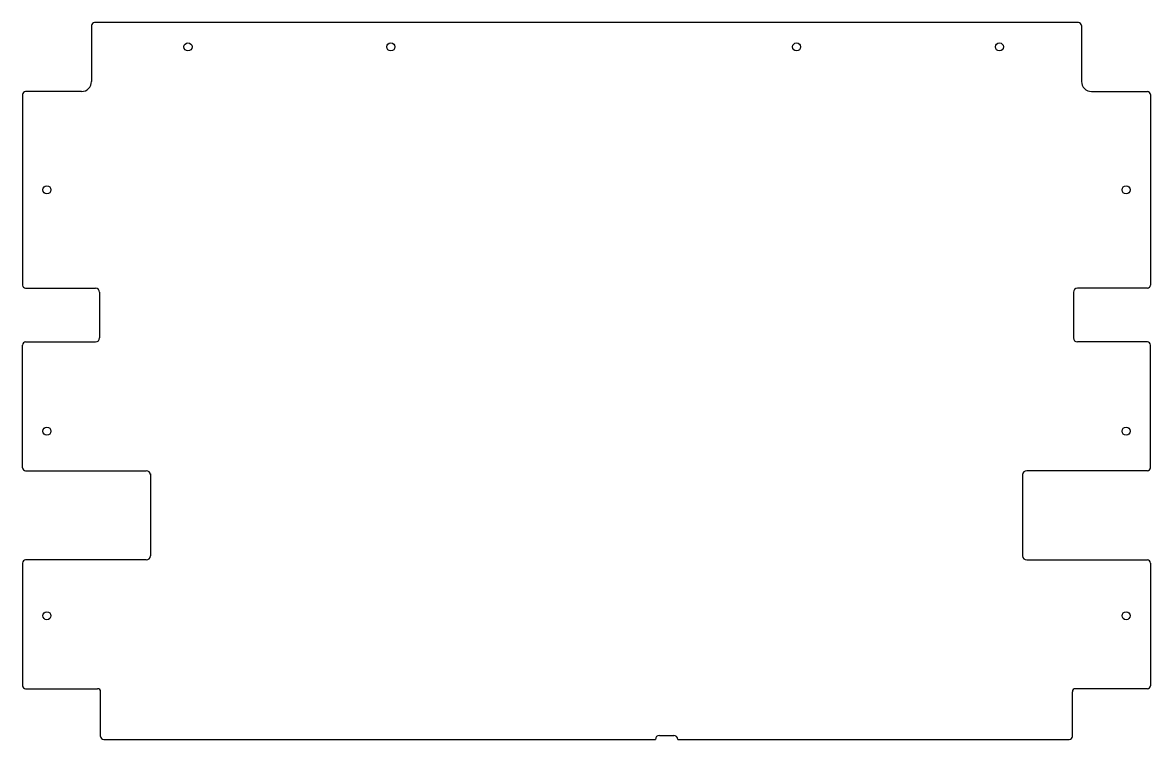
# Model space of a CAD drawing. Header units: millimetres. Extents: x 87 to 643, y 83 to 436.
import ezdxf

# ---------------------------------------------------------------- set-up
doc = ezdxf.new("R2010")
doc.units = ezdxf.units.MM

msp = doc.modelspace()

# ---------------------------------------------------------------- linework, layer by layer
for p, q in [((120.87, 434.89), (120.87, 407.39)), ((607.37, 436.39), (122.37, 436.39)), ((608.87, 434.89), (608.87, 407.39)), ((86.87, 400.89), (86.87, 306.89)), ((115.87, 402.39), (88.37, 402.39)), ((613.87, 402.39), (641.37, 402.39)), ((642.87, 400.89), (642.87, 306.89)), ((88.37, 305.39), (122.87, 305.39)), ((124.87, 303.39), (124.87, 280.89)), ((604.87, 303.39), (604.87, 280.89)), ((641.37, 305.39), (606.87, 305.39)), ((88.37, 278.89), (122.87, 278.89)), ((641.37, 278.89), (606.87, 278.89)), ((86.87, 216.89), (86.87, 277.39)), ((642.87, 216.89), (642.87, 277.39)), ((88.37, 215.39), (147.87, 215.39)), ((149.87, 213.89), (149.87, 173.39)), ((149.87, 213.39), (149.87, 173.39)), ((579.87, 213.89), (579.87, 173.39)), ((579.87, 213.39), (579.87, 173.39)), ((641.37, 215.39), (581.87, 215.39)), ((86.87, 169.89), (86.87, 109.39)), ((147.87, 171.39), (88.37, 171.39)), ((581.87, 171.39), (641.37, 171.39)), ((642.87, 169.89), (642.87, 109.39)), ((88.37, 107.89), (123.87, 107.89)), ((125.37, 84.39), (125.37, 106.39)), ((604.37, 84.39), (604.37, 106.39)), ((641.37, 107.89), (605.87, 107.89)), ((400.87, 84.89), (407.87, 84.89)), ((126.87, 82.89), (398.87, 82.89)), ((398.87, 82.89), (398.87, 82.89)), ((409.87, 82.89), (409.87, 82.89)), ((409.87, 82.89), (602.87, 82.89))]:
    msp.add_line(p, q)
for centre in [(168.42, 424.39), (268.42, 424.39), (468.42, 424.39), (568.42, 424.39), (98.87, 353.89), (630.87, 353.89), (98.87, 234.89), (630.87, 234.89), (98.87, 143.89), (630.87, 143.89)]:
    msp.add_circle(centre, 2)
for centre, radius, start, end in [((122.37, 434.89), 1.5, 90, 180), ((607.37, 434.89), 1.5, 0, 90), ((115.87, 407.39), 5, 270, 0), ((613.87, 407.39), 5, 180, 270), ((88.37, 400.89), 1.5, 90, 180), ((641.37, 400.89), 1.5, 360, 90), ((88.37, 306.89), 1.5, 180, 270), ((641.37, 306.89), 1.5, 270, 360), ((122.87, 303.39), 2, 0, 90), ((606.87, 303.39), 2, 90, 180), ((88.37, 277.39), 1.5, 90, 180), ((122.87, 280.89), 2, 270, 0), ((606.87, 280.89), 2, 180, 270), ((641.37, 277.39), 1.5, 0, 90), ((88.37, 216.89), 1.5, 180, 270), ((641.37, 216.89), 1.5, 270, 360), ((147.87, 213.39), 2, 0, 90), ((581.87, 213.39), 2, 90, 180), ((147.87, 173.39), 2, 270, 0), ((581.87, 173.39), 2, 180, 270), ((88.37, 169.89), 1.5, 90, 180), ((641.37, 169.89), 1.5, 0, 90), ((88.37, 109.39), 1.5, 180, 270), ((123.87, 106.39), 1.5, 0, 90), ((605.87, 106.39), 1.5, 90, 180), ((641.37, 109.39), 1.5, 270, 0), ((126.87, 84.39), 1.5, 180, 270), ((400.87, 82.89), 2, 90, 180), ((407.87, 82.89), 2, 0, 90), ((602.87, 84.39), 1.5, 270, 0)]:
    msp.add_arc(centre, radius, start, end)

doc.saveas('drawing.dxf')
